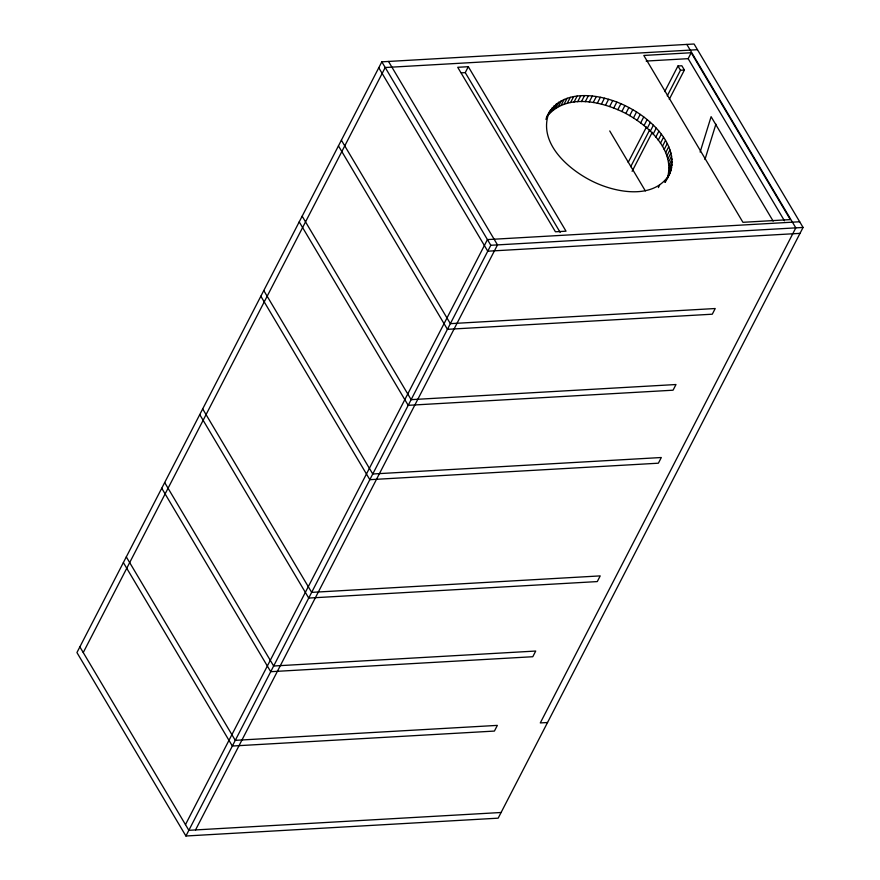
<?xml version="1.0" encoding="UTF-8"?>
<svg xmlns="http://www.w3.org/2000/svg" width="880" height="880" viewBox="0 0 880 880"><rect width="100%" height="100%" fill="white"/><g stroke="black" fill="none" stroke-linecap="round" stroke-linejoin="round"><path stroke-width="1.32" d="M546.799 116.842C561.385 85.822 604.461 94.303 628.881 107.558C653.07 119.955 683.793 149.677 667.216 178.75C675.796 150.172 648.538 125.686 625.834 113.476C602.591 101.552 567.061 92.939 547.602 115.731M549.241 112.101C537.064 142.615 568.656 169.895 593.428 181.797C616.693 193.006 655.468 200.178 670.274 172.832M700.128 152.075L711.106 116.688L773.157 221.133M704.946 159.533L715.913 124.135M381.832 61.831L76.934 652.553L185.911 836L498.168 818.169L803.066 227.447L694.089 44L381.832 61.831L490.809 245.278L185.911 836M83.248 652.553L385.209 67.518L697.466 49.687M560.186 232.397L465.256 72.611L468.314 66.693L457.721 67.298L555.434 231.792L566.027 231.187L468.314 66.693M546.249 118.085L550.66 109.813M545.963 119.46L547.184 117.095M549.274 113.575L552.332 107.657M551.188 111.584L554.235 105.666M553.333 109.747L556.38 103.829M185.471 824.626L487.432 239.591L799.678 221.76M555.698 108.086L558.756 102.168M558.294 106.601L561.352 100.683M561.088 105.303L564.135 99.385M564.069 104.192L567.127 98.274M567.237 103.279L570.295 97.35M570.57 102.553L573.628 96.635M195.536 829.939L497.497 244.893L388.52 61.446M574.057 102.036L577.115 96.118M577.676 101.728L580.734 95.81M581.427 101.618L584.474 95.7M585.277 101.717L588.324 95.799M589.215 102.014L592.262 96.096M593.219 102.531L596.277 96.602M597.289 103.235L600.347 97.317M601.392 104.137L604.45 98.219M605.517 105.237L608.575 99.319M609.653 106.535L612.7 100.617M613.756 108.009L616.814 102.091M617.837 109.659L620.895 103.741M621.874 111.485L624.921 105.567M625.834 113.476L628.881 107.558M629.706 115.621L632.764 109.703M633.49 117.909L636.537 111.991M637.142 120.329L640.2 114.411M640.673 122.881L643.731 116.963M644.05 125.543L647.108 119.625M628.188 162.404L646.459 127.006M664.719 91.619L677.952 65.989L681.857 65.758L684.387 70.026L669.273 99.319M647.262 128.315L650.32 122.397M630.718 166.672L649.616 130.053M667.26 95.876L680.482 70.246L677.952 65.989M650.309 131.164L653.356 125.246M784.476 220.814L688.149 58.663L691.207 52.745L643.808 55.451L742.929 222.31L790.328 219.604L691.207 52.745M632.104 171.336L652.267 132.275M653.158 134.101L656.216 128.183M655.809 137.115L658.856 131.186M658.24 140.162L661.298 134.244M660.451 143.264L663.509 137.346M662.442 146.388L665.489 140.47M664.18 149.523L667.227 143.605M665.665 152.669L668.723 146.751M666.908 155.793L669.955 149.875M667.876 158.884L670.934 152.966M668.591 161.953L671.649 156.024M669.031 164.956L672.089 159.038M658.372 187.572L659.593 185.207M669.207 167.893L672.265 161.975M669.108 170.753L672.166 164.835M668.745 173.525L671.803 167.607M664.796 182.083L666.017 179.707M668.118 176.198L671.165 170.28M665.247 182.292L667.689 177.562M646.173 61.061L688.149 58.663M461.285 72.842L465.256 72.611M680.482 70.246L684.387 70.026M490.809 245.278L803.066 227.447M800.008 233.365L487.751 251.196L378.774 67.749M547.536 722.513L540.287 722.931L795.817 227.865L686.84 44.418M501.105 812.493L188.848 830.313L79.871 646.866M609.73 130.955L645.359 190.927M341.385 140.195L450.362 323.653L715.22 308.528L712.283 314.204L447.425 329.329L338.448 145.882M302.159 216.194L411.136 399.652L675.994 384.527L673.057 390.203L408.199 405.328L299.222 221.881M263.78 290.543L372.757 473.99L661.32 457.512L658.383 463.199L369.831 479.677L260.854 296.219M202.686 408.925L311.663 592.372L600.215 575.894L597.289 581.581L308.726 598.059L199.749 414.601M164.681 482.559L273.658 666.006L535.722 651.046L532.796 656.722L270.721 671.693L161.744 488.235M126.302 556.897L235.279 740.344L497.354 725.384L494.417 731.071L232.353 746.031L123.376 562.584"/></g></svg>
